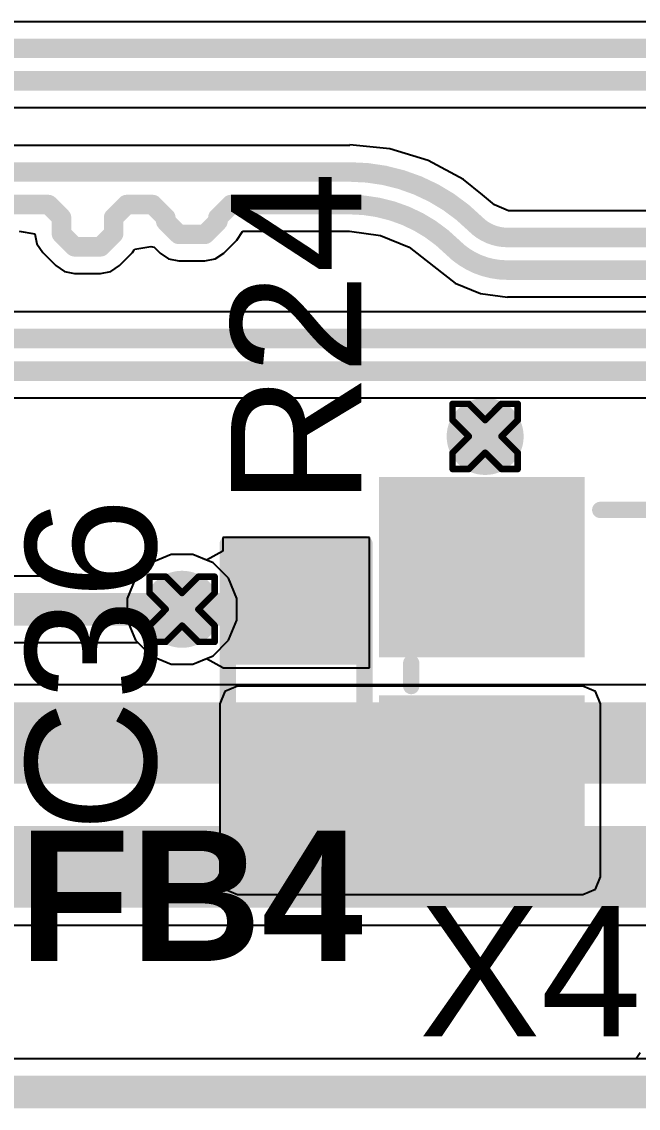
# Model space of a CAD drawing. Header units: inches. Extents: x -0.2 to 17.4, y -0.2 to 2.6.
# Drawn here: x 1.2138 to 1.403, y -0.062 to 0.2712 of the extents above; entities that cross this region are included whole.
import ezdxf

# ---------------------------------------------------------------- set-up
doc = ezdxf.new("R2010")
doc.units = ezdxf.units.IN
doc.header["$MEASUREMENT"] = 0
for name, color, linetype in [('Board_Outline', 216, 'Continuous'), ('Bottom Layer', 5, 'Continuous'), ('Drill Drawing', 1, 'Continuous'), ('Top Layer', 1, 'Continuous'), ('Top Overlay', 2, 'Continuous'), ('Top Paste', 8, 'Continuous'), ('Top Solder', 216, 'Continuous'), ('Via Holes', 16, 'Continuous')]:
    doc.layers.add(name, color=color, linetype=linetype)
doc.styles.add('Arial', font='', dxfattribs={"height": 0.2})
doc.styles.add('Arial_Bold', font='', dxfattribs={"height": 0.2})
doc.styles.get('Arial').set_extended_font_data('Arial')
doc.styles.get('Arial_Bold').set_extended_font_data('Arial', bold=True)

# ---------------------------------------------------------------- blocks, each defined once
blk = doc.blocks.new('SMD3225_4P_6')
at = {"layer": 'Top Layer'}
for points in [[(-0.07087, 0.05709), (-0.01575, 0.05709), (-0.01575, 0.00984), (-0.07087, 0.00984)], [(0.01575, 0.05709), (0.07087, 0.05709), (0.07087, 0.00984), (0.01575, 0.00984)], [(-0.07087, -0.00984), (-0.01575, -0.00984), (-0.01575, -0.05709), (-0.07087, -0.05709)], [(0.01575, -0.00984), (0.07087, -0.00984), (0.07087, -0.05709), (0.01575, -0.05709)]]:
    blk.add_hatch(color=1, dxfattribs=at).paths.add_polyline_path(points)
at = {"layer": 'Top Paste'}
for points in [[(-0.07087, 0.05709), (-0.01575, 0.05709), (-0.01575, 0.00984), (-0.07087, 0.00984)], [(0.01575, 0.05709), (0.07087, 0.05709), (0.07087, 0.00984), (0.01575, 0.00984)], [(-0.07087, -0.00984), (-0.01575, -0.00984), (-0.01575, -0.05709), (-0.07087, -0.05709)], [(0.01575, -0.00984), (0.07087, -0.00984), (0.07087, -0.05709), (0.01575, -0.05709)]]:
    blk.add_hatch(color=8, dxfattribs=at).paths.add_polyline_path(points)
at = {"layer": 'Top Solder'}
for points in [[(-0.07487, 0.06109), (-0.01175, 0.06109), (-0.01175, 0.00584), (-0.07487, 0.00584)], [(0.01175, 0.06109), (0.07487, 0.06109), (0.07487, 0.00584), (0.01175, 0.00584)], [(-0.07487, -0.00584), (-0.01175, -0.00584), (-0.01175, -0.06109), (-0.07487, -0.06109)], [(0.01175, -0.00584), (0.07487, -0.00584), (0.07487, -0.06109), (0.01175, -0.06109)]]:
    blk.add_hatch(color=216, dxfattribs=at).paths.add_polyline_path(points)
at = {"layer": 'Top Overlay'}
for points in [[(0.007, 0.051, 0.005, 0.005, 0), (-0.008, 0.051, 0.005, 0.005, 0)], [(-0.065, 0.003, 0.005, 0.005, 0), (-0.065, -0.004, 0.005, 0.005, 0)], [(0.065, 0.003, 0.005, 0.005, 0), (0.065, -0.004, 0.005, 0.005, 0)], [(-0.082, -0.028, 0.005, 0.005, 0), (-0.082, -0.038, 0.005, 0.005, 0)], [(-0.077, -0.033, 0.005, 0.005, 0), (-0.082, -0.028, 0.005, 0.005, 0)], [(-0.077, -0.033, 0.005, 0.005, 0), (-0.082, -0.038, 0.005, 0.005, 0)], [(0.007, -0.051, 0.005, 0.005, 0), (-0.008, -0.051, 0.005, 0.005, 0)]]:
    blk.add_lwpolyline(points, format="xyseb", dxfattribs=at)
for points in [[(-0.00925, 0.051, 0.0025, 0.0025, 1), (-0.00675, 0.051, 0.0025, 0.0025, 1)], [(0.00575, 0.051, 0.0025, 0.0025, 1), (0.00825, 0.051, 0.0025, 0.0025, 1)], [(-0.06625, 0.003, 0.0025, 0.0025, 1), (-0.06375, 0.003, 0.0025, 0.0025, 1)], [(0.06375, 0.003, 0.0025, 0.0025, 1), (0.06625, 0.003, 0.0025, 0.0025, 1)], [(-0.06625, -0.004, 0.0025, 0.0025, 1), (-0.06375, -0.004, 0.0025, 0.0025, 1)], [(0.06375, -0.004, 0.0025, 0.0025, 1), (0.06625, -0.004, 0.0025, 0.0025, 1)], [(-0.08325, -0.028, 0.0025, 0.0025, 1), (-0.08075, -0.028, 0.0025, 0.0025, 1)], [(-0.08325, -0.028, 0.0025, 0.0025, 1), (-0.08075, -0.028, 0.0025, 0.0025, 1)], [(-0.07825, -0.033, 0.0025, 0.0025, 1), (-0.07575, -0.033, 0.0025, 0.0025, 1)], [(-0.07825, -0.033, 0.0025, 0.0025, 1), (-0.07575, -0.033, 0.0025, 0.0025, 1)], [(-0.08325, -0.038, 0.0025, 0.0025, 1), (-0.08075, -0.038, 0.0025, 0.0025, 1)], [(-0.08325, -0.038, 0.0025, 0.0025, 1), (-0.08075, -0.038, 0.0025, 0.0025, 1)], [(-0.00925, -0.051, 0.0025, 0.0025, 1), (-0.00675, -0.051, 0.0025, 0.0025, 1)], [(0.00575, -0.051, 0.0025, 0.0025, 1), (0.00825, -0.051, 0.0025, 0.0025, 1)]]:
    blk.add_lwpolyline(points, format="xyseb", close=True, dxfattribs=at)
blk = doc.blocks.new('R___0603_33')
at = {"layer": 'Top Layer'}
for points in [[(-0.015, 0.0175), (-0.015, -0.0175), (-0.045, -0.0175), (-0.045, 0.0175)], [(0.045, 0.0175), (0.045, -0.0175), (0.015, -0.0175), (0.015, 0.0175)]]:
    blk.add_hatch(color=1, dxfattribs=at).paths.add_polyline_path(points)
at = {"layer": 'Top Paste'}
for points in [[(-0.015, 0.0175), (-0.015, -0.0175), (-0.045, -0.0175), (-0.045, 0.0175)], [(0.045, 0.0175), (0.045, -0.0175), (0.015, -0.0175), (0.015, 0.0175)]]:
    blk.add_hatch(color=8, dxfattribs=at).paths.add_polyline_path(points)
at = {"layer": 'Top Solder'}
for points in [[(-0.011, 0.0215), (-0.011, -0.0215), (-0.049, -0.0215), (-0.049, 0.0215)], [(0.049, 0.0215), (0.049, -0.0215), (0.011, -0.0215), (0.011, 0.0215)]]:
    blk.add_hatch(color=216, dxfattribs=at).paths.add_polyline_path(points)
at = {"layer": 'Top Overlay'}
for points in [[(0.048, 0.021, 0.005, 0.005, 0), (-0.048, 0.021, 0.005, 0.005, 0)], [(-0.048, -0.021, 0.005, 0.005, 0), (-0.048, 0.021, 0.005, 0.005, 0)], [(0.048, -0.021, 0.005, 0.005, 0), (0.048, 0.021, 0.005, 0.005, 0)], [(0.048, -0.021, 0.005, 0.005, 0), (-0.048, -0.021, 0.005, 0.005, 0)]]:
    blk.add_lwpolyline(points, format="xyseb", dxfattribs=at)
for points in [[(-0.04925, 0.021, 0.0025, 0.0025, 1), (-0.04675, 0.021, 0.0025, 0.0025, 1)], [(-0.04925, 0.021, 0.0025, 0.0025, 1), (-0.04675, 0.021, 0.0025, 0.0025, 1)], [(0.04675, 0.021, 0.0025, 0.0025, 1), (0.04925, 0.021, 0.0025, 0.0025, 1)], [(0.04675, 0.021, 0.0025, 0.0025, 1), (0.04925, 0.021, 0.0025, 0.0025, 1)], [(-0.04925, -0.021, 0.0025, 0.0025, 1), (-0.04675, -0.021, 0.0025, 0.0025, 1)], [(-0.04925, -0.021, 0.0025, 0.0025, 1), (-0.04675, -0.021, 0.0025, 0.0025, 1)], [(0.04675, -0.021, 0.0025, 0.0025, 1), (0.04925, -0.021, 0.0025, 0.0025, 1)], [(0.04675, -0.021, 0.0025, 0.0025, 1), (0.04925, -0.021, 0.0025, 0.0025, 1)]]:
    blk.add_lwpolyline(points, format="xyseb", close=True, dxfattribs=at)

msp = doc.modelspace()

# ---------------------------------------------------------------- hatches: boundary and pattern name
at = {"layer": 'Bottom Layer'}
h = msp.add_hatch(color=5, dxfattribs=at)
edge = h.paths.add_edge_path()
edge.add_arc((1.356, 0.144), 0.01181, 0, 360)
h = msp.add_hatch(color=5, dxfattribs=at)
edge = h.paths.add_edge_path()
edge.add_arc((1.263, 0.091), 0.01181, 0, 360)
at = {"layer": 'Top Layer'}
h = msp.add_hatch(color=1, dxfattribs=at)
edge = h.paths.add_edge_path()
edge.add_arc((1.356, 0.144), 0.01181, 0, 360)
h = msp.add_hatch(color=1, dxfattribs=at)
edge = h.paths.add_edge_path()
edge.add_arc((1.263, 0.091), 0.01181, 0, 360)
msp.add_hatch(color=1, dxfattribs=at).paths.add_polyline_path([(1.386, 0.009), (1.386, 0.062), (1.28, 0.062), (1.28, 0.009)])
at = {"layer": 'Via Holes'}
h = msp.add_hatch(color=7, dxfattribs=at)
edge = h.paths.add_edge_path()
edge.add_arc((1.356, 0.144), 0.00591, 0, 360)
h = msp.add_hatch(color=7, dxfattribs=at)
edge = h.paths.add_edge_path()
edge.add_arc((1.263, 0.091), 0.00591, 0, 360)

# ---------------------------------------------------------------- linework, layer by layer
at = {"layer": 'Board_Outline'}
msp.add_lwpolyline([(-0.057, -0.057, 0.01, 0.01, 0), (1.986, -0.057, 0.01, 0.01, 0)], format="xyseb", dxfattribs=at)
at = {"layer": 'Bottom Layer'}
for p, q in [((1.628, 0.27116), (1.15013, 0.27116)), ((1.18732, 0.24484), (1.51426, 0.24484)), ((1.55252, 0.18216), (1.16733, 0.18216)), ((1.18256, 0.15584), (1.55045, 0.15584)), ((1.25966, 0.10781), (1.25348, 0.10525)), ((1.26634, 0.10781), (1.25966, 0.10781)), ((1.27252, 0.10525), (1.26634, 0.10781)), ((1.25348, 0.10525), (1.24942, 0.1012)), ((1.27725, 0.10052), (1.27252, 0.10525)), ((1.24942, 0.1012), (1.1785, 0.1012)), ((1.27981, 0.09434), (1.27725, 0.10052)), ((1.27981, 0.08766), (1.27981, 0.09434)), ((1.27725, 0.08148), (1.27981, 0.08766)), ((1.17428, 0.0808), (1.24942, 0.0808)), ((1.24942, 0.0808), (1.25348, 0.07675)), ((1.27252, 0.07675), (1.27725, 0.08148)), ((1.25348, 0.07675), (1.25966, 0.07419)), ((1.26634, 0.07419), (1.27252, 0.07675)), ((1.25966, 0.07419), (1.26634, 0.07419)), ((1.479, 0.06784), (1.07333, 0.06784)), ((1.074, -0.00584), (1.532, -0.00584)), ((1.54098, -0.0468), (0.99871, -0.0468))]:
    msp.add_line(p, q, dxfattribs=at)
for points in [[(1.15013, 0.263, 0.006, 0.006, 0), (1.628, 0.263, 0.006, 0.006, 0)], [(1.1654, 0.253, 0.006, 0.006, 0), (1.503, 0.253, 0.006, 0.006, 0)], [(1.15158, 0.174, 0.006, 0.006, 0), (1.55252, 0.174, 0.006, 0.006, 0)], [(1.15156, 0.164, 0.006, 0.006, 0), (1.55045, 0.164, 0.006, 0.006, 0)], [(1.17428, 0.091, 0.01, 0.01, 0), (1.263, 0.091, 0.01, 0.01, 0)], [(1.068, 0.05, 0.025, 0.025, 0), (1.479, 0.05, 0.025, 0.025, 0)], [(1.074, 0.012, 0.025, 0.025, 0), (1.532, 0.012, 0.025, 0.025, 0)]]:
    msp.add_lwpolyline(points, format="xyseb", dxfattribs=at)
msp.add_lwpolyline([(1.2605, 0.091, 0.005, 0.005, 1), (1.2655, 0.091, 0.005, 0.005, 1)], format="xyseb", close=True, dxfattribs=at)
at = {"layer": 'Drill Drawing'}
for points in [[(1.346, 0.149, 0.002, 0.002, 0), (1.346, 0.154, 0.002, 0.002, 0)], [(1.346, 0.154, 0.002, 0.002, 0), (1.351, 0.154, 0.002, 0.002, 0)], [(1.351, 0.154, 0.002, 0.002, 0), (1.356, 0.149, 0.002, 0.002, 0)], [(1.356, 0.149, 0.002, 0.002, 0), (1.361, 0.154, 0.002, 0.002, 0)], [(1.361, 0.154, 0.002, 0.002, 0), (1.366, 0.154, 0.002, 0.002, 0)], [(1.366, 0.149, 0.002, 0.002, 0), (1.366, 0.154, 0.002, 0.002, 0)], [(1.346, 0.149, 0.002, 0.002, 0), (1.351, 0.144, 0.002, 0.002, 0)], [(1.361, 0.144, 0.002, 0.002, 0), (1.366, 0.149, 0.002, 0.002, 0)], [(1.346, 0.139, 0.002, 0.002, 0), (1.351, 0.144, 0.002, 0.002, 0)], [(1.361, 0.144, 0.002, 0.002, 0), (1.366, 0.139, 0.002, 0.002, 0)], [(1.346, 0.134, 0.002, 0.002, 0), (1.346, 0.139, 0.002, 0.002, 0)], [(1.351, 0.134, 0.002, 0.002, 0), (1.356, 0.139, 0.002, 0.002, 0)], [(1.356, 0.139, 0.002, 0.002, 0), (1.361, 0.134, 0.002, 0.002, 0)], [(1.366, 0.134, 0.002, 0.002, 0), (1.366, 0.139, 0.002, 0.002, 0)], [(1.346, 0.134, 0.002, 0.002, 0), (1.351, 0.134, 0.002, 0.002, 0)], [(1.361, 0.134, 0.002, 0.002, 0), (1.366, 0.134, 0.002, 0.002, 0)], [(1.253, 0.096, 0.002, 0.002, 0), (1.253, 0.101, 0.002, 0.002, 0)], [(1.253, 0.101, 0.002, 0.002, 0), (1.258, 0.101, 0.002, 0.002, 0)], [(1.258, 0.101, 0.002, 0.002, 0), (1.263, 0.096, 0.002, 0.002, 0)], [(1.263, 0.096, 0.002, 0.002, 0), (1.268, 0.101, 0.002, 0.002, 0)], [(1.268, 0.101, 0.002, 0.002, 0), (1.273, 0.101, 0.002, 0.002, 0)], [(1.273, 0.096, 0.002, 0.002, 0), (1.273, 0.101, 0.002, 0.002, 0)], [(1.253, 0.096, 0.002, 0.002, 0), (1.258, 0.091, 0.002, 0.002, 0)], [(1.268, 0.091, 0.002, 0.002, 0), (1.273, 0.096, 0.002, 0.002, 0)], [(1.253, 0.086, 0.002, 0.002, 0), (1.258, 0.091, 0.002, 0.002, 0)], [(1.268, 0.091, 0.002, 0.002, 0), (1.273, 0.086, 0.002, 0.002, 0)], [(1.253, 0.081, 0.002, 0.002, 0), (1.253, 0.086, 0.002, 0.002, 0)], [(1.258, 0.081, 0.002, 0.002, 0), (1.263, 0.086, 0.002, 0.002, 0)], [(1.263, 0.086, 0.002, 0.002, 0), (1.268, 0.081, 0.002, 0.002, 0)], [(1.273, 0.081, 0.002, 0.002, 0), (1.273, 0.086, 0.002, 0.002, 0)], [(1.253, 0.081, 0.002, 0.002, 0), (1.258, 0.081, 0.002, 0.002, 0)], [(1.268, 0.081, 0.002, 0.002, 0), (1.273, 0.081, 0.002, 0.002, 0)]]:
    msp.add_lwpolyline(points, format="xyseb", dxfattribs=at)
for points in [[(1.3455, 0.154, 0.001, 0.001, 1), (1.3465, 0.154, 0.001, 0.001, 1)], [(1.3455, 0.154, 0.001, 0.001, 1), (1.3465, 0.154, 0.001, 0.001, 1)], [(1.3505, 0.154, 0.001, 0.001, 1), (1.3515, 0.154, 0.001, 0.001, 1)], [(1.3505, 0.154, 0.001, 0.001, 1), (1.3515, 0.154, 0.001, 0.001, 1)], [(1.3605, 0.154, 0.001, 0.001, 1), (1.3615, 0.154, 0.001, 0.001, 1)], [(1.3605, 0.154, 0.001, 0.001, 1), (1.3615, 0.154, 0.001, 0.001, 1)], [(1.3655, 0.154, 0.001, 0.001, 1), (1.3665, 0.154, 0.001, 0.001, 1)], [(1.3655, 0.154, 0.001, 0.001, 1), (1.3665, 0.154, 0.001, 0.001, 1)], [(1.3455, 0.149, 0.001, 0.001, 1), (1.3465, 0.149, 0.001, 0.001, 1)], [(1.3455, 0.149, 0.001, 0.001, 1), (1.3465, 0.149, 0.001, 0.001, 1)], [(1.3555, 0.149, 0.001, 0.001, 1), (1.3565, 0.149, 0.001, 0.001, 1)], [(1.3555, 0.149, 0.001, 0.001, 1), (1.3565, 0.149, 0.001, 0.001, 1)], [(1.3655, 0.149, 0.001, 0.001, 1), (1.3665, 0.149, 0.001, 0.001, 1)], [(1.3655, 0.149, 0.001, 0.001, 1), (1.3665, 0.149, 0.001, 0.001, 1)], [(1.3505, 0.144, 0.001, 0.001, 1), (1.3515, 0.144, 0.001, 0.001, 1)], [(1.3505, 0.144, 0.001, 0.001, 1), (1.3515, 0.144, 0.001, 0.001, 1)], [(1.3605, 0.144, 0.001, 0.001, 1), (1.3615, 0.144, 0.001, 0.001, 1)], [(1.3605, 0.144, 0.001, 0.001, 1), (1.3615, 0.144, 0.001, 0.001, 1)], [(1.3455, 0.139, 0.001, 0.001, 1), (1.3465, 0.139, 0.001, 0.001, 1)], [(1.3455, 0.139, 0.001, 0.001, 1), (1.3465, 0.139, 0.001, 0.001, 1)], [(1.3555, 0.139, 0.001, 0.001, 1), (1.3565, 0.139, 0.001, 0.001, 1)], [(1.3555, 0.139, 0.001, 0.001, 1), (1.3565, 0.139, 0.001, 0.001, 1)], [(1.3655, 0.139, 0.001, 0.001, 1), (1.3665, 0.139, 0.001, 0.001, 1)], [(1.3655, 0.139, 0.001, 0.001, 1), (1.3665, 0.139, 0.001, 0.001, 1)], [(1.3455, 0.134, 0.001, 0.001, 1), (1.3465, 0.134, 0.001, 0.001, 1)], [(1.3455, 0.134, 0.001, 0.001, 1), (1.3465, 0.134, 0.001, 0.001, 1)], [(1.3505, 0.134, 0.001, 0.001, 1), (1.3515, 0.134, 0.001, 0.001, 1)], [(1.3505, 0.134, 0.001, 0.001, 1), (1.3515, 0.134, 0.001, 0.001, 1)], [(1.3605, 0.134, 0.001, 0.001, 1), (1.3615, 0.134, 0.001, 0.001, 1)], [(1.3605, 0.134, 0.001, 0.001, 1), (1.3615, 0.134, 0.001, 0.001, 1)], [(1.3655, 0.134, 0.001, 0.001, 1), (1.3665, 0.134, 0.001, 0.001, 1)], [(1.3655, 0.134, 0.001, 0.001, 1), (1.3665, 0.134, 0.001, 0.001, 1)], [(1.2525, 0.101, 0.001, 0.001, 1), (1.2535, 0.101, 0.001, 0.001, 1)], [(1.2525, 0.101, 0.001, 0.001, 1), (1.2535, 0.101, 0.001, 0.001, 1)], [(1.2575, 0.101, 0.001, 0.001, 1), (1.2585, 0.101, 0.001, 0.001, 1)], [(1.2575, 0.101, 0.001, 0.001, 1), (1.2585, 0.101, 0.001, 0.001, 1)], [(1.2675, 0.101, 0.001, 0.001, 1), (1.2685, 0.101, 0.001, 0.001, 1)], [(1.2675, 0.101, 0.001, 0.001, 1), (1.2685, 0.101, 0.001, 0.001, 1)], [(1.2725, 0.101, 0.001, 0.001, 1), (1.2735, 0.101, 0.001, 0.001, 1)], [(1.2725, 0.101, 0.001, 0.001, 1), (1.2735, 0.101, 0.001, 0.001, 1)], [(1.2525, 0.096, 0.001, 0.001, 1), (1.2535, 0.096, 0.001, 0.001, 1)], [(1.2525, 0.096, 0.001, 0.001, 1), (1.2535, 0.096, 0.001, 0.001, 1)], [(1.2625, 0.096, 0.001, 0.001, 1), (1.2635, 0.096, 0.001, 0.001, 1)], [(1.2625, 0.096, 0.001, 0.001, 1), (1.2635, 0.096, 0.001, 0.001, 1)], [(1.2725, 0.096, 0.001, 0.001, 1), (1.2735, 0.096, 0.001, 0.001, 1)], [(1.2725, 0.096, 0.001, 0.001, 1), (1.2735, 0.096, 0.001, 0.001, 1)], [(1.2575, 0.091, 0.001, 0.001, 1), (1.2585, 0.091, 0.001, 0.001, 1)], [(1.2575, 0.091, 0.001, 0.001, 1), (1.2585, 0.091, 0.001, 0.001, 1)], [(1.2675, 0.091, 0.001, 0.001, 1), (1.2685, 0.091, 0.001, 0.001, 1)], [(1.2675, 0.091, 0.001, 0.001, 1), (1.2685, 0.091, 0.001, 0.001, 1)], [(1.2525, 0.086, 0.001, 0.001, 1), (1.2535, 0.086, 0.001, 0.001, 1)], [(1.2525, 0.086, 0.001, 0.001, 1), (1.2535, 0.086, 0.001, 0.001, 1)], [(1.2625, 0.086, 0.001, 0.001, 1), (1.2635, 0.086, 0.001, 0.001, 1)], [(1.2625, 0.086, 0.001, 0.001, 1), (1.2635, 0.086, 0.001, 0.001, 1)], [(1.2725, 0.086, 0.001, 0.001, 1), (1.2735, 0.086, 0.001, 0.001, 1)], [(1.2725, 0.086, 0.001, 0.001, 1), (1.2735, 0.086, 0.001, 0.001, 1)], [(1.2525, 0.081, 0.001, 0.001, 1), (1.2535, 0.081, 0.001, 0.001, 1)], [(1.2525, 0.081, 0.001, 0.001, 1), (1.2535, 0.081, 0.001, 0.001, 1)], [(1.2575, 0.081, 0.001, 0.001, 1), (1.2585, 0.081, 0.001, 0.001, 1)], [(1.2575, 0.081, 0.001, 0.001, 1), (1.2585, 0.081, 0.001, 0.001, 1)], [(1.2675, 0.081, 0.001, 0.001, 1), (1.2685, 0.081, 0.001, 0.001, 1)], [(1.2675, 0.081, 0.001, 0.001, 1), (1.2685, 0.081, 0.001, 0.001, 1)], [(1.2725, 0.081, 0.001, 0.001, 1), (1.2735, 0.081, 0.001, 0.001, 1)], [(1.2725, 0.081, 0.001, 0.001, 1), (1.2735, 0.081, 0.001, 0.001, 1)]]:
    msp.add_lwpolyline(points, format="xyseb", close=True, dxfattribs=at)
at = {"layer": 'Top Layer'}
for p, q in [((1.31445, 0.23325), (1.19504, 0.23325)), ((1.32671, 0.23219), (1.31445, 0.2334)), ((1.31445, 0.2334), (1.31445, 0.23325)), ((1.3385, 0.22861), (1.32671, 0.23219)), ((1.34937, 0.2228), (1.3385, 0.22861)), ((1.35517, 0.21805), (1.34937, 0.2228)), ((1.3589, 0.21498), (1.35517, 0.21805)), ((1.36314, 0.21316), (1.3589, 0.21498)), ((1.50674, 0.21316), (1.36314, 0.21316)), ((1.21298, 0.20694), (1.21784, 0.20615)), ((1.27977, 0.2042), (1.28154, 0.20685)), ((1.28154, 0.20685), (1.28155, 0.20694)), ((1.28155, 0.20694), (1.31439, 0.20694)), ((1.31439, 0.20694), (1.31439, 0.20691)), ((1.31439, 0.20691), (1.32384, 0.20566)), ((1.21784, 0.20615), (1.21846, 0.20303)), ((1.27577, 0.2002), (1.27977, 0.2042)), ((1.27977, 0.2042), (1.27977, 0.2042)), ((1.32384, 0.20566), (1.33265, 0.20201)), ((1.21846, 0.20303), (1.22023, 0.20039)), ((1.22023, 0.20039), (1.22423, 0.19639)), ((1.24377, 0.19639), (1.24777, 0.20039)), ((1.24777, 0.20039), (1.24834, 0.20125)), ((1.24777, 0.20039), (1.24777, 0.20039)), ((1.24834, 0.20125), (1.2485, 0.20137)), ((1.2485, 0.20137), (1.25346, 0.20222)), ((1.25346, 0.20222), (1.25441, 0.20202)), ((1.25441, 0.20202), (1.25623, 0.2002)), ((1.25623, 0.2002), (1.25623, 0.2002)), ((1.25623, 0.2002), (1.25888, 0.19843)), ((1.27312, 0.19843), (1.27577, 0.2002)), ((1.33265, 0.20201), (1.33645, 0.19909)), ((1.25888, 0.19843), (1.262, 0.19781)), ((1.262, 0.19781), (1.262, 0.19781)), ((1.262, 0.19781), (1.27, 0.19781)), ((1.27, 0.19781), (1.27312, 0.19843)), ((1.27, 0.19781), (1.27, 0.19781)), ((1.33645, 0.19909), (1.34021, 0.19609)), ((1.22423, 0.19639), (1.22423, 0.19639)), ((1.22423, 0.19639), (1.22688, 0.19462)), ((1.22688, 0.19462), (1.23, 0.194)), ((1.23, 0.194), (1.23, 0.194)), ((1.23, 0.194), (1.238, 0.194)), ((1.238, 0.194), (1.24112, 0.19462)), ((1.238, 0.194), (1.238, 0.194)), ((1.24112, 0.19462), (1.24377, 0.19639)), ((1.34021, 0.19609), (1.34021, 0.19609)), ((1.34021, 0.19609), (1.34683, 0.19101)), ((1.34683, 0.19101), (1.35454, 0.18782)), ((1.35454, 0.18782), (1.36281, 0.18673)), ((1.36281, 0.18673), (1.36281, 0.18684)), ((1.36281, 0.18684), (1.50674, 0.18684)), ((1.3205, 0.113), (1.2755, 0.113)), ((1.2755, 0.113), (1.2755, 0.10881)), ((1.3205, 0.073), (1.3205, 0.113)), ((1.25966, 0.10781), (1.25348, 0.10525)), ((1.26634, 0.10781), (1.25966, 0.10781)), ((1.2705, 0.10609), (1.26634, 0.10781)), ((1.2755, 0.10881), (1.2705, 0.10609)), ((1.25348, 0.10525), (1.24875, 0.10052)), ((1.24875, 0.10052), (1.24619, 0.09434)), ((1.24619, 0.09434), (1.24619, 0.08766)), ((1.24619, 0.08766), (1.24875, 0.08148)), ((1.24875, 0.08148), (1.25348, 0.07675)), ((1.25348, 0.07675), (1.25966, 0.07419)), ((1.25966, 0.07419), (1.26634, 0.07419)), ((1.26634, 0.07419), (1.2705, 0.07591)), ((1.2705, 0.07591), (1.2755, 0.07319)), ((1.2755, 0.07319), (1.2755, 0.073)), ((1.2755, 0.073), (1.3205, 0.073)), ((1.28, 0.06741), (1.27617, 0.06583)), ((1.386, 0.06741), (1.28, 0.06741)), ((1.38983, 0.06583), (1.386, 0.06741)), ((1.27617, 0.06583), (1.27459, 0.062)), ((1.39141, 0.062), (1.38983, 0.06583)), ((1.27459, 0.062), (1.27459, 0.009)), ((1.39141, 0.009), (1.39141, 0.062)), ((1.27459, 0.009), (1.27617, 0.00517)), ((1.38983, 0.00517), (1.39141, 0.009)), ((1.27617, 0.00517), (1.28, 0.00359)), ((1.28, 0.00359), (1.386, 0.00359)), ((1.386, 0.00359), (1.38983, 0.00517)), ((1.40359, -0.045), (1.40238, -0.0468)), ((1.40238, -0.0468), (1.10083, -0.0468))]:
    msp.add_line(p, q, dxfattribs=at)
for points in [[(1.19443, 0.22509, 0.006, 0.006, 0), (1.31445, 0.22509, 0.006, 0.006, 0)], [(1.31445, 0.22509, 0.006, 0.006, -0.198912), (1.35303, 0.20911, 0.006, 0.006, 0)], [(1.203, 0.21509, 0.006, 0.006, 0), (1.222, 0.21509, 0.006, 0.006, 0)], [(1.222, 0.21509, 0.006, 0.006, 0), (1.226, 0.21109, 0.006, 0.006, 0)], [(1.242, 0.21109, 0.006, 0.006, 0), (1.246, 0.21509, 0.006, 0.006, 0)], [(1.246, 0.21509, 0.006, 0.006, 0), (1.254, 0.21509, 0.006, 0.006, 0)], [(1.254, 0.21509, 0.006, 0.006, 0), (1.258, 0.21109, 0.006, 0.006, 0)], [(1.274, 0.21109, 0.006, 0.006, 0), (1.278, 0.21509, 0.006, 0.006, 0)], [(1.278, 0.21509, 0.006, 0.006, 0), (1.30416, 0.21509, 0.006, 0.006, 0)], [(1.30416, 0.21509, 0.006, 0.006, 0), (1.31439, 0.21509, 0.006, 0.006, 0)], [(1.31439, 0.21509, 0.006, 0.006, -0.198912), (1.346, 0.202, 0.006, 0.006, 0)], [(1.226, 0.20616, 0.006, 0.006, 0), (1.226, 0.21109, 0.006, 0.006, 0)], [(1.242, 0.20616, 0.006, 0.006, 0), (1.242, 0.21109, 0.006, 0.006, 0)], [(1.258, 0.20997, 0.006, 0.006, 0), (1.258, 0.21109, 0.006, 0.006, 0)], [(1.274, 0.20997, 0.006, 0.006, 0), (1.274, 0.21109, 0.006, 0.006, 0)], [(1.258, 0.20997, 0.006, 0.006, 0), (1.262, 0.20597, 0.006, 0.006, 0)], [(1.27, 0.20597, 0.006, 0.006, 0), (1.274, 0.20997, 0.006, 0.006, 0)], [(1.35303, 0.20911, 0.006, 0.006, 0), (1.35307, 0.20907, 0.006, 0.006, 0)], [(1.3629, 0.205, 0.006, 0.006, -0.198912), (1.35307, 0.20907, 0.006, 0.006, 0)], [(1.226, 0.20616, 0.006, 0.006, 0), (1.23, 0.20216, 0.006, 0.006, 0)], [(1.238, 0.20216, 0.006, 0.006, 0), (1.242, 0.20616, 0.006, 0.006, 0)], [(1.262, 0.20597, 0.006, 0.006, 0), (1.27, 0.20597, 0.006, 0.006, 0)], [(1.3629, 0.205, 0.006, 0.006, 0), (1.507, 0.205, 0.006, 0.006, 0)], [(1.23, 0.20216, 0.006, 0.006, 0), (1.238, 0.20216, 0.006, 0.006, 0)], [(1.346, 0.202, 0.006, 0.006, 0), (1.34606, 0.20194, 0.006, 0.006, 0)], [(1.36281, 0.195, 0.006, 0.006, -0.198912), (1.34606, 0.20194, 0.006, 0.006, 0)], [(1.36281, 0.195, 0.006, 0.006, 0), (1.507, 0.195, 0.006, 0.006, 0)], [(1.29799, 0.09299, 0.01, 0.01, -0.198441), (1.29317, 0.091, 0.01, 0.01, 0)], [(1.298, 0.093, 0.01, 0.01, -0.000454), (1.29799, 0.09299, 0.01, 0.01, 0)], [(1.263, 0.091, 0.01, 0.01, 0), (1.29317, 0.091, 0.01, 0.01, 0)]]:
    msp.add_lwpolyline(points, format="xyseb", dxfattribs=at)
for points in [[(1.31295, 0.22509, 0.003, 0.003, 1), (1.31595, 0.22509, 0.003, 0.003, 1)], [(1.31295, 0.22509, 0.003, 0.003, 1), (1.31595, 0.22509, 0.003, 0.003, 1)], [(1.2205, 0.21509, 0.003, 0.003, 1), (1.2235, 0.21509, 0.003, 0.003, 1)], [(1.2205, 0.21509, 0.003, 0.003, 1), (1.2235, 0.21509, 0.003, 0.003, 1)], [(1.2445, 0.21509, 0.003, 0.003, 1), (1.2475, 0.21509, 0.003, 0.003, 1)], [(1.2445, 0.21509, 0.003, 0.003, 1), (1.2475, 0.21509, 0.003, 0.003, 1)], [(1.2525, 0.21509, 0.003, 0.003, 1), (1.2555, 0.21509, 0.003, 0.003, 1)], [(1.2525, 0.21509, 0.003, 0.003, 1), (1.2555, 0.21509, 0.003, 0.003, 1)], [(1.2765, 0.21509, 0.003, 0.003, 1), (1.2795, 0.21509, 0.003, 0.003, 1)], [(1.2765, 0.21509, 0.003, 0.003, 1), (1.2795, 0.21509, 0.003, 0.003, 1)], [(1.30266, 0.21509, 0.003, 0.003, 1), (1.30566, 0.21509, 0.003, 0.003, 1)], [(1.30266, 0.21509, 0.003, 0.003, 1), (1.30566, 0.21509, 0.003, 0.003, 1)], [(1.31289, 0.21509, 0.003, 0.003, 1), (1.31589, 0.21509, 0.003, 0.003, 1)], [(1.31289, 0.21509, 0.003, 0.003, 1), (1.31589, 0.21509, 0.003, 0.003, 1)], [(1.2245, 0.21109, 0.003, 0.003, 1), (1.2275, 0.21109, 0.003, 0.003, 1)], [(1.2245, 0.21109, 0.003, 0.003, 1), (1.2275, 0.21109, 0.003, 0.003, 1)], [(1.2405, 0.21109, 0.003, 0.003, 1), (1.2435, 0.21109, 0.003, 0.003, 1)], [(1.2405, 0.21109, 0.003, 0.003, 1), (1.2435, 0.21109, 0.003, 0.003, 1)], [(1.2565, 0.21109, 0.003, 0.003, 1), (1.2595, 0.21109, 0.003, 0.003, 1)], [(1.2565, 0.21109, 0.003, 0.003, 1), (1.2595, 0.21109, 0.003, 0.003, 1)], [(1.2725, 0.21109, 0.003, 0.003, 1), (1.2755, 0.21109, 0.003, 0.003, 1)], [(1.2725, 0.21109, 0.003, 0.003, 1), (1.2755, 0.21109, 0.003, 0.003, 1)], [(1.2565, 0.20997, 0.003, 0.003, 1), (1.2595, 0.20997, 0.003, 0.003, 1)], [(1.2565, 0.20997, 0.003, 0.003, 1), (1.2595, 0.20997, 0.003, 0.003, 1)], [(1.2725, 0.20997, 0.003, 0.003, 1), (1.2755, 0.20997, 0.003, 0.003, 1)], [(1.2725, 0.20997, 0.003, 0.003, 1), (1.2755, 0.20997, 0.003, 0.003, 1)], [(1.35153, 0.20911, 0.003, 0.003, 1), (1.35453, 0.20911, 0.003, 0.003, 1)], [(1.35153, 0.20911, 0.003, 0.003, 1), (1.35453, 0.20911, 0.003, 0.003, 1)], [(1.35157, 0.20907, 0.003, 0.003, 1), (1.35457, 0.20907, 0.003, 0.003, 1)], [(1.35157, 0.20907, 0.003, 0.003, 1), (1.35457, 0.20907, 0.003, 0.003, 1)], [(1.2245, 0.20616, 0.003, 0.003, 1), (1.2275, 0.20616, 0.003, 0.003, 1)], [(1.2245, 0.20616, 0.003, 0.003, 1), (1.2275, 0.20616, 0.003, 0.003, 1)], [(1.2405, 0.20616, 0.003, 0.003, 1), (1.2435, 0.20616, 0.003, 0.003, 1)], [(1.2405, 0.20616, 0.003, 0.003, 1), (1.2435, 0.20616, 0.003, 0.003, 1)], [(1.2605, 0.20597, 0.003, 0.003, 1), (1.2635, 0.20597, 0.003, 0.003, 1)], [(1.2605, 0.20597, 0.003, 0.003, 1), (1.2635, 0.20597, 0.003, 0.003, 1)], [(1.2685, 0.20597, 0.003, 0.003, 1), (1.2715, 0.20597, 0.003, 0.003, 1)], [(1.2685, 0.20597, 0.003, 0.003, 1), (1.2715, 0.20597, 0.003, 0.003, 1)], [(1.3614, 0.205, 0.003, 0.003, 1), (1.3644, 0.205, 0.003, 0.003, 1)], [(1.3614, 0.205, 0.003, 0.003, 1), (1.3644, 0.205, 0.003, 0.003, 1)], [(1.2285, 0.20216, 0.003, 0.003, 1), (1.2315, 0.20216, 0.003, 0.003, 1)], [(1.2285, 0.20216, 0.003, 0.003, 1), (1.2315, 0.20216, 0.003, 0.003, 1)], [(1.2365, 0.20216, 0.003, 0.003, 1), (1.2395, 0.20216, 0.003, 0.003, 1)], [(1.2365, 0.20216, 0.003, 0.003, 1), (1.2395, 0.20216, 0.003, 0.003, 1)], [(1.3445, 0.202, 0.003, 0.003, 1), (1.3475, 0.202, 0.003, 0.003, 1)], [(1.3445, 0.202, 0.003, 0.003, 1), (1.3475, 0.202, 0.003, 0.003, 1)], [(1.34456, 0.20194, 0.003, 0.003, 1), (1.34756, 0.20194, 0.003, 0.003, 1)], [(1.34456, 0.20194, 0.003, 0.003, 1), (1.34756, 0.20194, 0.003, 0.003, 1)], [(1.36131, 0.195, 0.003, 0.003, 1), (1.36431, 0.195, 0.003, 0.003, 1)], [(1.36131, 0.195, 0.003, 0.003, 1), (1.36431, 0.195, 0.003, 0.003, 1)], [(1.29549, 0.09299, 0.005, 0.005, 1), (1.30049, 0.09299, 0.005, 0.005, 1)], [(1.29549, 0.09299, 0.005, 0.005, 1), (1.30049, 0.09299, 0.005, 0.005, 1)], [(1.2955, 0.093, 0.005, 0.005, 1), (1.3005, 0.093, 0.005, 0.005, 1)], [(1.2605, 0.091, 0.005, 0.005, 1), (1.2655, 0.091, 0.005, 0.005, 1)], [(1.29067, 0.091, 0.005, 0.005, 1), (1.29567, 0.091, 0.005, 0.005, 1)], [(1.29067, 0.091, 0.005, 0.005, 1), (1.29567, 0.091, 0.005, 0.005, 1)]]:
    msp.add_lwpolyline(points, format="xyseb", close=True, dxfattribs=at)

# ---------------------------------------------------------------- block references
for name, p, rotation in [('SMD3225_4P_6', (1.39831, 0.07046), 180), ('R___0603_33', (1.298, 0.063), 270)]:
    msp.add_blockref(name, p, dxfattribs=dict(rotation=rotation))

# ---------------------------------------------------------------- texts
at = {"layer": 'Top Overlay', "style": 'Arial'}
for s, p in [('R24', (1.31799, 0.12268)), ('C36', (1.25499, 0.02268))]:
    msp.add_text(s, height=0.04, rotation=90, dxfattribs=at).set_placement(p)
at = {"layer": 'Top Overlay'}
for s, style, p in [('FB4', 'Arial_Bold', (1.21294, -0.01685)), ('X4', 'Arial', (1.33568, -0.03999))]:
    msp.add_text(s, height=0.04, dxfattribs=dict(at, style=style)).set_placement(p)

doc.saveas('drawing.dxf')
